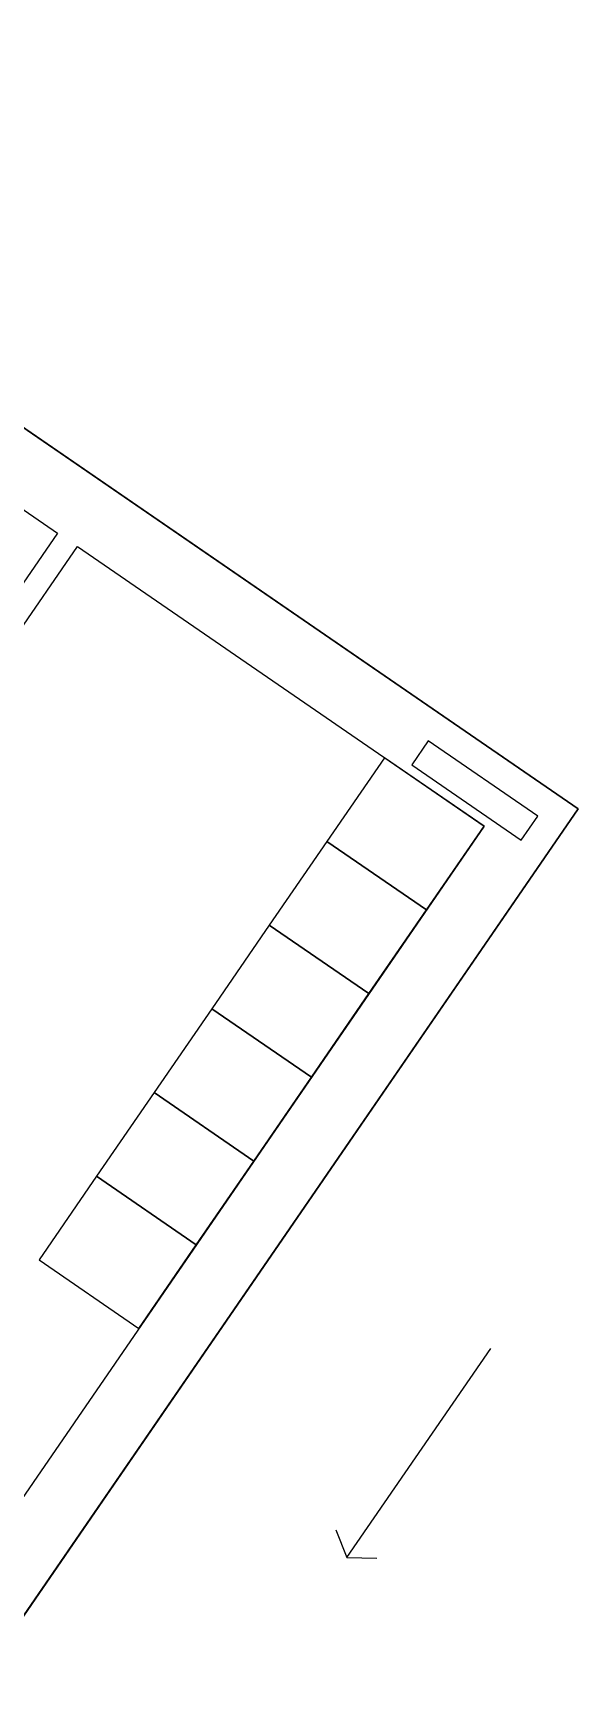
# Model space of a CAD drawing. Header units: metres. Extents: x 2 to 323, y -2 to 254.
# Drawn here: x 108.02 to 110.27, y 175.96 to 182.75 of the extents above; entities that cross this region are included whole.
import ezdxf

# ---------------------------------------------------------------- set-up
doc = ezdxf.new("R2010")
doc.units = ezdxf.units.M
for name, color, linetype in [('0-EST CORTE', 7, 'Continuous'), ('0-MUROS EXISTENTES', 7, 'Continuous'), ('0-PROYECCIONES', 7, 'Continuous'), ('0-VISTA-005', 7, 'Continuous')]:
    doc.layers.add(name, color=color, linetype=linetype)

msp = doc.modelspace()

# ---------------------------------------------------------------- linework, layer by layer
at = {"layer": '0-EST CORTE'}
msp.add_lwpolyline([(110.038, 179.413), (110.106, 179.512), (109.653, 179.824), (109.585, 179.725), (110.038, 179.413)], close=True, dxfattribs=at)
msp.add_lwpolyline([(110.038, 179.413), (110.106, 179.512), (109.653, 179.824), (109.585, 179.725), (110.038, 179.413)], close=True, dxfattribs=at)
at = {"layer": '0-MUROS EXISTENTES'}
for points in [[(107.713, 176.031), (107.812, 175.963), (110.273, 179.543), (94.851, 190.145), (94.681, 189.898), (99.953, 186.274)], [(107.713, 176.031), (107.812, 175.963), (110.273, 179.543), (94.851, 190.145), (94.681, 189.898), (99.953, 186.274)], [(107.713, 176.031), (107.812, 175.963), (110.273, 179.543), (94.851, 190.145), (94.681, 189.898), (99.953, 186.274)], [(106.745, 178.683), (106.477, 178.293), (105.818, 178.746), (107.461, 181.136), (108.12, 180.683), (107.582, 179.9), (107.664, 179.844)], [(106.745, 178.683), (106.477, 178.293), (105.818, 178.746), (107.461, 181.136), (108.12, 180.683), (107.582, 179.9), (107.664, 179.844)], [(106.745, 178.683), (106.477, 178.293), (105.818, 178.746), (107.461, 181.136), (108.12, 180.683), (107.582, 179.9), (107.664, 179.844)], [(107.664, 179.844), (108.203, 180.627), (109.884, 179.471), (107.679, 176.263)], [(107.664, 179.844), (108.203, 180.627), (109.884, 179.471), (107.679, 176.263)], [(107.664, 179.844), (108.203, 180.627), (109.884, 179.471), (107.679, 176.263)]]:
    msp.add_lwpolyline(points, dxfattribs=at)
at = {"layer": '0-PROYECCIONES'}
msp.add_lwpolyline([(92.522, 191.745), (110.273, 179.543), (106.958, 174.72), (89.207, 186.923), (92.522, 191.745)], close=True, dxfattribs=at)
msp.add_lwpolyline([(92.522, 191.745), (110.273, 179.543), (106.958, 174.72), (89.207, 186.923), (92.522, 191.745)], close=True, dxfattribs=at)
at = {"layer": '0-VISTA-005'}
msp.add_line((109.317, 176.446), (109.912, 177.311), dxfattribs=at)
for points in [[(109.472, 179.754), (109.234, 179.408), (109.646, 179.125), (109.884, 179.471), (109.472, 179.754)], [(109.472, 179.754), (109.234, 179.408), (109.646, 179.125), (109.884, 179.471), (109.472, 179.754)], [(109.472, 179.754), (109.234, 179.408), (109.646, 179.125), (109.884, 179.471), (109.472, 179.754)], [(109.234, 179.408), (108.996, 179.062), (109.408, 178.779), (109.646, 179.125), (109.234, 179.408)], [(109.234, 179.408), (108.996, 179.062), (109.408, 178.779), (109.646, 179.125), (109.234, 179.408)], [(109.234, 179.408), (108.996, 179.062), (109.408, 178.779), (109.646, 179.125), (109.234, 179.408)], [(108.996, 179.062), (108.758, 178.716), (109.17, 178.433), (109.408, 178.779), (108.996, 179.062)], [(108.996, 179.062), (108.758, 178.716), (109.17, 178.433), (109.408, 178.779), (108.996, 179.062)], [(108.996, 179.062), (108.758, 178.716), (109.17, 178.433), (109.408, 178.779), (108.996, 179.062)], [(108.758, 178.716), (108.52, 178.37), (108.932, 178.086), (109.17, 178.433), (108.758, 178.716)], [(108.758, 178.716), (108.52, 178.37), (108.932, 178.086), (109.17, 178.433), (108.758, 178.716)], [(108.758, 178.716), (108.52, 178.37), (108.932, 178.086), (109.17, 178.433), (108.758, 178.716)], [(108.52, 178.37), (108.282, 178.024), (108.694, 177.74), (108.932, 178.086), (108.52, 178.37)], [(108.52, 178.37), (108.282, 178.024), (108.694, 177.74), (108.932, 178.086), (108.52, 178.37)], [(108.52, 178.37), (108.282, 178.024), (108.694, 177.74), (108.932, 178.086), (108.52, 178.37)], [(108.282, 178.024), (108.044, 177.678), (108.456, 177.394), (108.694, 177.74), (108.282, 178.024)], [(108.282, 178.024), (108.044, 177.678), (108.456, 177.394), (108.694, 177.74), (108.282, 178.024)], [(108.282, 178.024), (108.044, 177.678), (108.456, 177.394), (108.694, 177.74), (108.282, 178.024)]]:
    msp.add_lwpolyline(points, close=True, dxfattribs=at)
msp.add_lwpolyline([(109.271, 176.561), (109.317, 176.446), (109.441, 176.444)], dxfattribs=at)

doc.saveas('drawing.dxf')
